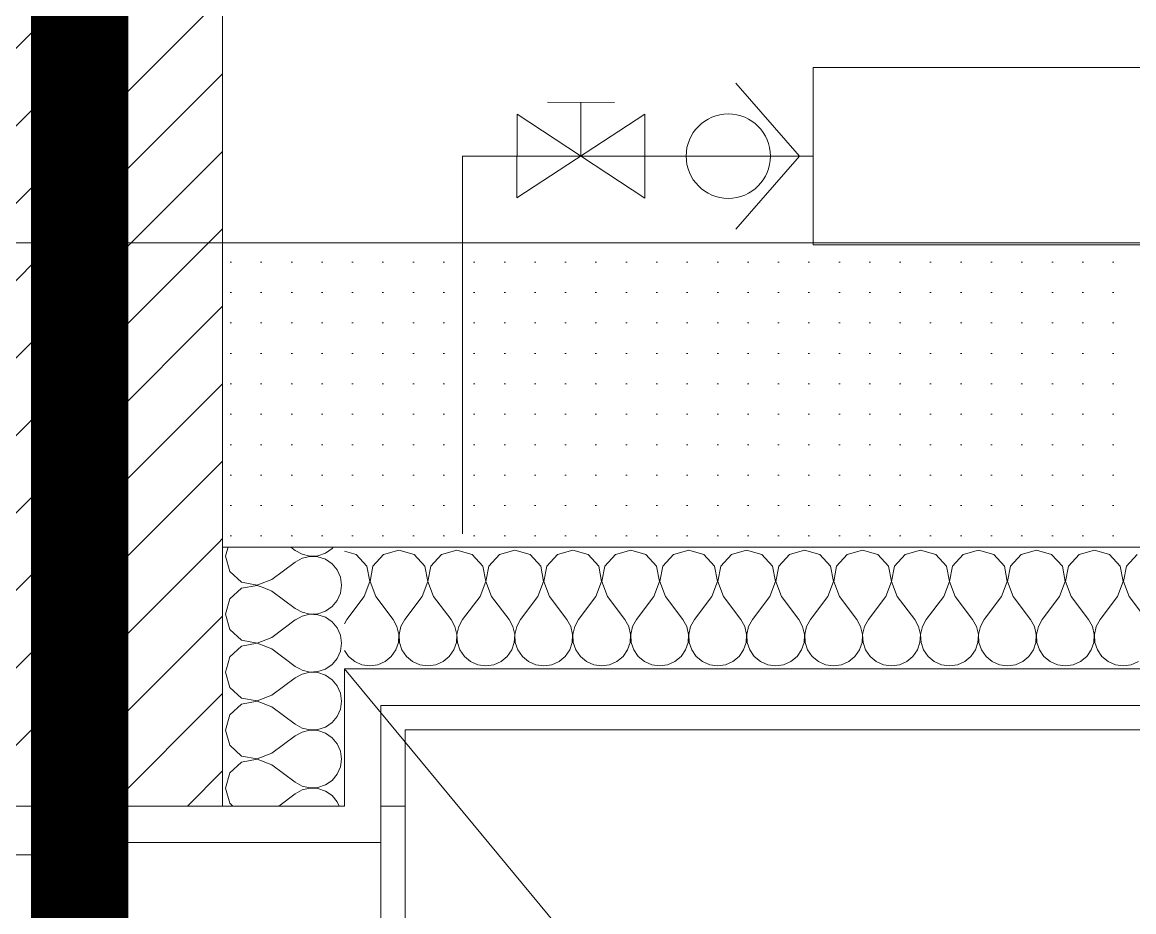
# Model space of a CAD drawing. Header units: millimetres. Extents: x 1322820 to 1391563, y 1051909 to 1098256.
# Drawn here: x 1361664 to 1362577, y 1084484 to 1085215 of the extents above; entities that cross this region are included whole.
import ezdxf
from ezdxf.enums import TextEntityAlignment as Align

# ---------------------------------------------------------------- set-up
doc = ezdxf.new("R2010")
doc.units = ezdxf.units.MM
doc.header["$MEASUREMENT"] = 0
doc.linetypes.add('AStair_dashed', pattern=[1800, 800, -1000])
doc.linetypes.add('Dot & Dashed', pattern=[335.138881, 176.388884, -88.194442, 0, -70.555556])
doc.layers.get('0').update_dxf_attribs({"true_color": 0x787878})
for name, color, linetype, true_color in [('arhitectura - decoratii fatada', 7, 'Continuous', 0x787878), ('New_ARCHICAD Doors', 7, 'Continuous', 0x787878), ('New_arhitectura - axe', 7, 'Continuous', 0x787878), ('New_rezistenta - pereti de rezistenta', 7, 'Continuous', 0x787878)]:
    doc.layers.add(name, color=color, linetype=linetype, true_color=true_color)
for name, color, linetype, lineweight, true_color in [('arhitectura - decoratii fatada_Pen_No__101', 7, 'Continuous', 13, 0x787878), ('instalatii - echipamente_Pen_No__21', 7, 'Continuous', 20, 0x787878), ('New_ARCHICAD Doors_Pen_No__21', 7, 'Continuous', 20, 0x787878), ('New_arhitectura - axe_Pen_No__201', 7, 'Continuous', 35, 0x787878), ('New_arhitectura - desen 2D_Pen_No__2', 7, 'Continuous', 13, 0x787878), ('New_arhitectura - suprafete DTAC_Pen_No__14', 7, 'Continuous', 18, 0x787878), ('New_rezistenta - pereti de rezistenta_Pen_No__1', 7, 'Continuous', 13, 0x787878), ('New_rezistenta - pereti de rezistenta_Pen_No__21', 7, 'Continuous', 20, 0x787878)]:
    doc.layers.add(name, color=color, linetype=linetype, lineweight=lineweight, true_color=true_color)
doc.layers.add('circuite prize vitali', color=1, linetype='Continuous')
doc.styles.add('GENERATED_STYLE_1', font='arialbd.ttf')
pattern_1 = [(45, (1356235.236, 1078942.57), (-31.8198, 31.8198), [])]

# ---------------------------------------------------------------- blocks, each defined once
blk = doc.blocks.new('*X40', base_point=(1356235.24, 1078942.57))
at = {"layer": 'New_rezistenta - pereti de rezistenta_Pen_No__1', "color": 7, "linetype": 'Continuous', "lineweight": 13}
for p, q in [((1361833.04, 1084783.36), (1361832.04, 1084779.85)), ((1361884.47, 1084783.36), (1361888.06, 1084780.67)), ((1361888.06, 1084780.67), (1361893.81, 1084777.49)), ((1361893.81, 1084777.49), (1361900.21, 1084776)), ((1361906.77, 1084776.32), (1361913, 1084778.42)), ((1361913, 1084778.42), (1361918.41, 1084782.14)), ((1361918.41, 1084782.14), (1361919.42, 1084783.36)), ((1361869.01, 1084756.86), (1361888.06, 1084771.14)), ((1361893.81, 1084774.32), (1361888.06, 1084771.14)), ((1361900.21, 1084775.81), (1361893.81, 1084774.32)), ((1361900.21, 1084776), (1361906.77, 1084776.32)), ((1361906.77, 1084775.49), (1361900.21, 1084775.81)), ((1361913, 1084773.39), (1361906.77, 1084775.49)), ((1361918.41, 1084769.67), (1361913, 1084773.39)), ((1361922.6, 1084764.61), (1361918.41, 1084769.67)), ((1361925.25, 1084758.6), (1361922.6, 1084764.61)), ((1361926.16, 1084752.09), (1361925.25, 1084758.6)), ((1361858.92, 1084752.98), (1361869.01, 1084756.86)), ((1361869.01, 1084747.33), (1361861.79, 1084750.11)), ((1361925.25, 1084745.59), (1361926.16, 1084752.09)), ((1361869.01, 1084747.33), (1361888.06, 1084733.05)), ((1361922.6, 1084739.58), (1361925.25, 1084745.59)), ((1361888.06, 1084733.05), (1361893.81, 1084729.87)), ((1361906.77, 1084728.7), (1361913, 1084730.8)), ((1361913, 1084730.8), (1361918.41, 1084734.52)), ((1361918.41, 1084734.52), (1361922.6, 1084739.58)), ((1361893.81, 1084726.7), (1361888.26, 1084723.63)), ((1361893.81, 1084729.87), (1361900.21, 1084728.38)), ((1361900.21, 1084728.19), (1361893.81, 1084726.7)), ((1361900.21, 1084728.38), (1361906.77, 1084728.7)), ((1361906.77, 1084727.87), (1361900.21, 1084728.19)), ((1361913, 1084725.77), (1361906.77, 1084727.87)), ((1361918.41, 1084722.05), (1361913, 1084725.77)), ((1361922.6, 1084716.99), (1361918.41, 1084722.05)), ((1361925.25, 1084710.98), (1361922.6, 1084716.99)), ((1361926.16, 1084704.48), (1361925.25, 1084710.98)), ((1361925.25, 1084697.97), (1361926.16, 1084704.48)), ((1361922.6, 1084691.96), (1361925.25, 1084697.97)), ((1361921.39, 1084690.5), (1361922.6, 1084691.96))]:
    blk.add_line(p, q, dxfattribs=at)
blk = doc.blocks.new('*X41', base_point=(1356235.24, 1078942.57))
at = {"layer": 'New_rezistenta - pereti de rezistenta_Pen_No__1', "color": 7, "linetype": 'Continuous', "lineweight": 13}
for p, q in [((1361832.04, 1084779.85), (1361830.92, 1084775.9)), ((1361830.92, 1084775.9), (1361834.48, 1084763.39)), ((1361834.48, 1084763.39), (1361844.08, 1084754.61)), ((1361844.08, 1084749.58), (1361834.48, 1084740.8)), ((1361844.08, 1084754.61), (1361856.87, 1084752.19)), ((1361856.87, 1084752), (1361844.08, 1084749.58)), ((1361856.87, 1084752.19), (1361858.92, 1084752.98)), ((1361861.79, 1084750.11), (1361856.87, 1084752)), ((1361834.48, 1084740.8), (1361830.92, 1084728.28)), ((1361830.92, 1084728.28), (1361834.48, 1084715.77)), ((1361869.01, 1084709.24), (1361888.06, 1084723.52)), ((1361888.26, 1084723.63), (1361888.06, 1084723.52)), ((1361834.48, 1084715.77), (1361844.08, 1084706.99)), ((1361844.08, 1084706.99), (1361856.87, 1084704.57)), ((1361856.87, 1084704.38), (1361844.08, 1084701.96)), ((1361856.87, 1084704.57), (1361869.01, 1084709.24)), ((1361869.01, 1084699.71), (1361856.87, 1084704.38)), ((1361844.08, 1084701.96), (1361834.48, 1084693.18)), ((1361869.01, 1084699.71), (1361888.06, 1084685.43)), ((1361834.48, 1084693.18), (1361831.68, 1084683.36)), ((1361888.06, 1084685.43), (1361891.81, 1084683.36)), ((1361913.25, 1084683.36), (1361918.41, 1084686.9)), ((1361918.41, 1084686.9), (1361921.39, 1084690.5))]:
    blk.add_line(p, q, dxfattribs=at)
blk = doc.blocks.new('*X43', base_point=(1356235.24, 1078942.57))
at = {"layer": 'New_rezistenta - pereti de rezistenta_Pen_No__1', "color": 7, "linetype": 'Continuous', "lineweight": 13}
for p, q in [((1361831.68, 1084683.36), (1361830.92, 1084680.67)), ((1361830.92, 1084680.67), (1361834.48, 1084668.15)), ((1361893.81, 1084679.08), (1361888.06, 1084675.9)), ((1361891.81, 1084683.36), (1361893.81, 1084682.25)), ((1361893.81, 1084682.25), (1361900.21, 1084680.76)), ((1361900.21, 1084680.57), (1361893.81, 1084679.08)), ((1361900.21, 1084680.76), (1361906.77, 1084681.08)), ((1361906.77, 1084680.25), (1361900.21, 1084680.57)), ((1361906.77, 1084681.08), (1361913, 1084683.18)), ((1361913, 1084678.15), (1361906.77, 1084680.25)), ((1361913, 1084683.18), (1361913.25, 1084683.36)), ((1361918.41, 1084674.43), (1361913, 1084678.15)), ((1361834.48, 1084668.15), (1361844.08, 1084659.37)), ((1361869.01, 1084661.62), (1361888.06, 1084675.9)), ((1361922.6, 1084669.37), (1361918.41, 1084674.43)), ((1361925.25, 1084663.36), (1361922.6, 1084669.37)), ((1361844.08, 1084659.37), (1361856.87, 1084656.95)), ((1361856.87, 1084656.95), (1361869.01, 1084661.62)), ((1361926.16, 1084656.86), (1361925.25, 1084663.36)), ((1361844.08, 1084654.34), (1361834.48, 1084645.56)), ((1361856.87, 1084656.76), (1361844.08, 1084654.34)), ((1361869.01, 1084652.09), (1361856.87, 1084656.76)), ((1361869.01, 1084652.09), (1361888.06, 1084637.81)), ((1361922.6, 1084644.34), (1361925.25, 1084650.35)), ((1361925.25, 1084650.35), (1361926.16, 1084656.86)), ((1361834.48, 1084645.56), (1361830.92, 1084633.05)), ((1361918.41, 1084639.28), (1361922.6, 1084644.34)), ((1361830.92, 1084633.05), (1361834.48, 1084620.53)), ((1361888.06, 1084637.81), (1361893.81, 1084634.63)), ((1361893.81, 1084631.46), (1361888.06, 1084628.28)), ((1361893.81, 1084634.63), (1361900.21, 1084633.14)), ((1361900.21, 1084632.95), (1361893.81, 1084631.46)), ((1361900.21, 1084633.14), (1361906.77, 1084633.46)), ((1361906.77, 1084632.63), (1361900.21, 1084632.95)), ((1361906.77, 1084633.46), (1361913, 1084635.56)), ((1361913, 1084630.53), (1361906.77, 1084632.63)), ((1361913, 1084635.56), (1361918.41, 1084639.28)), ((1361918.41, 1084626.81), (1361913, 1084630.53)), ((1361869.01, 1084614), (1361888.06, 1084628.28)), ((1361922.6, 1084621.75), (1361918.41, 1084626.81)), ((1361925.25, 1084615.74), (1361922.6, 1084621.75)), ((1361834.48, 1084620.53), (1361844.08, 1084611.75)), ((1361856.87, 1084609.33), (1361869.01, 1084614)), ((1361926.16, 1084609.24), (1361925.25, 1084615.74)), ((1361844.08, 1084606.72), (1361834.48, 1084597.94)), ((1361844.08, 1084611.75), (1361856.87, 1084609.33)), ((1361856.87, 1084609.14), (1361844.08, 1084606.72)), ((1361869.01, 1084604.48), (1361856.87, 1084609.14)), ((1361869.01, 1084604.48), (1361888.06, 1084590.19)), ((1361925.25, 1084602.73), (1361926.16, 1084609.24)), ((1361834.48, 1084597.94), (1361830.92, 1084585.43)), ((1361918.41, 1084591.66), (1361922.6, 1084596.72)), ((1361922.6, 1084596.72), (1361925.25, 1084602.73)), ((1361830.92, 1084585.43), (1361834.48, 1084572.91)), ((1361888.06, 1084590.19), (1361893.81, 1084587.01)), ((1361893.81, 1084587.01), (1361900.21, 1084585.52)), ((1361900.21, 1084585.33), (1361893.81, 1084583.84)), ((1361900.21, 1084585.52), (1361906.77, 1084585.84)), ((1361906.77, 1084585.01), (1361900.21, 1084585.33)), ((1361906.77, 1084585.84), (1361913, 1084587.94)), ((1361913, 1084582.91), (1361906.77, 1084585.01)), ((1361913, 1084587.94), (1361918.41, 1084591.66)), ((1361874.64, 1084570.6), (1361888.06, 1084580.67)), ((1361893.81, 1084583.84), (1361888.06, 1084580.67)), ((1361918.41, 1084579.19), (1361913, 1084582.91)), ((1361922.6, 1084574.14), (1361918.41, 1084579.19)), ((1361834.48, 1084572.91), (1361837, 1084570.6)), ((1361924.16, 1084570.6), (1361922.6, 1084574.14))]:
    blk.add_line(p, q, dxfattribs=at)
blk = doc.blocks.new('Double Door 23_3')
at = {"layer": 'New_ARCHICAD Doors_Pen_No__21', "color": 7, "linetype": 'Continuous', "lineweight": 20}
for p, q in [((-750, 0), (-750, -115)), ((-750, -115), (-750, 0)), ((-750, -115), (-750, 0)), ((-710, -115), (-710, -40)), ((-750, -115), (-710, -115)), ((-720, -115), (-720, -365)), ((-750, -365), (-720, -365))]:
    blk.add_line(p, q, dxfattribs=at)
blk = doc.blocks.new('Wall_13_1', base_point=(1361578.54, 1078980.6))
at = {"layer": 'New_rezistenta - pereti de rezistenta', "linetype": 'Continuous', "lineweight": 0, "true_color": 0x000000}
h = blk.add_hatch(dxfattribs=at)
h.set_pattern_fill('BETON_ARMAT_0001', color=18, style=0, pattern_type=2)
h.set_pattern_definition(pattern_1)
h.paths.add_polyline_path([(1361828.54, 1085033.36), (1361578.54, 1085033.36), (1361828.54, 1084783.36)])
h = blk.add_hatch(dxfattribs=at)
h.set_pattern_fill('BETON_ARMAT_0001', color=18, style=0, pattern_type=2)
h.set_pattern_definition(pattern_1)
h.paths.add_polyline_path([(1361828.54, 1084783.36), (1361578.54, 1085033.36), (1361578.54, 1084570.6), (1361593.54, 1084570.6), (1361708.54, 1084570.6), (1361828.54, 1084570.6)])
at = {"layer": 'New_rezistenta - pereti de rezistenta_Pen_No__21', "color": 7, "linetype": 'Continuous', "lineweight": 20}
for p, q in [((1361828.54, 1085033.36), (1361828.54, 1084783.36)), ((1361928.54, 1084783.36), (1361828.54, 1084783.36)), ((1361828.54, 1084570.6), (1361828.54, 1084783.36)), ((1361958.54, 1084683.36), (1361928.54, 1084683.36)), ((1361928.54, 1084570.6), (1361928.54, 1084683.36)), ((1361708.54, 1084570.6), (1361593.54, 1084570.6)), ((1361708.54, 1084570.6), (1361708.54, 1084540.6)), ((1361928.54, 1084570.6), (1361708.54, 1084570.6)), ((1361958.54, 1084570.6), (1361958.54, 1084540.6)), ((1361708.54, 1084540.6), (1361958.54, 1084540.6))]:
    blk.add_line(p, q, dxfattribs=at)
at = {"layer": 'New_rezistenta - pereti de rezistenta_Pen_No__21', "color": 7, "linetype": 'Continuous', "lineweight": 20, "flags": 128}
for points in [[(1361578.54, 1085033.36), (1361828.54, 1085033.36)], [(1361958.54, 1084570.6), (1361958.54, 1084653.36)]]:
    blk.add_lwpolyline(points, dxfattribs=at)
at = {"layer": 'New_ARCHICAD Doors', "color": 7, "linetype": 'Continuous', "lineweight": 13, "xscale": -1, "zscale": 1000, "rotation": 90}
blk.add_blockref('Double Door 23_3', (1361593.54, 1083820.6), dxfattribs=at)
at = {"layer": 'New_rezistenta - pereti de rezistenta', "color": 7, "lineweight": 20}
for name in ['*X41', '*X40', '*X43']:
    blk.add_blockref(name, (1356235.24, 1078942.57), dxfattribs=at)
blk = doc.blocks.new('*X86', base_point=(1356235.24, 1078942.57))
at = {"layer": 'New_rezistenta - pereti de rezistenta_Pen_No__1', "color": 7, "linetype": 'Continuous', "lineweight": 13}
for p, q in [((1361938.23, 1084777.42), (1361928.54, 1084780.17)), ((1361947.01, 1084767.81), (1361938.23, 1084777.42)), ((1361960.81, 1084777.42), (1361952.04, 1084767.81)), ((1361973.33, 1084780.98), (1361960.81, 1084777.42)), ((1361985.85, 1084777.42), (1361973.33, 1084780.98)), ((1361994.63, 1084767.81), (1361985.85, 1084777.42)), ((1362008.43, 1084777.42), (1361999.65, 1084767.81)), ((1362020.95, 1084780.98), (1362008.43, 1084777.42)), ((1362033.47, 1084777.42), (1362020.95, 1084780.98)), ((1362042.25, 1084767.81), (1362033.47, 1084777.42)), ((1362056.05, 1084777.42), (1362047.27, 1084767.81)), ((1362068.57, 1084780.98), (1362056.05, 1084777.42)), ((1362081.09, 1084777.42), (1362068.57, 1084780.98)), ((1362089.87, 1084767.81), (1362081.09, 1084777.42)), ((1362103.67, 1084777.42), (1362094.89, 1084767.81)), ((1362116.19, 1084780.98), (1362103.67, 1084777.42)), ((1362128.71, 1084777.42), (1362116.19, 1084780.98)), ((1362137.48, 1084767.81), (1362128.71, 1084777.42)), ((1362151.29, 1084777.42), (1362142.51, 1084767.81)), ((1362163.81, 1084780.98), (1362151.29, 1084777.42)), ((1362176.32, 1084777.42), (1362163.81, 1084780.98)), ((1362185.1, 1084767.81), (1362176.32, 1084777.42)), ((1362198.91, 1084777.42), (1362190.13, 1084767.81)), ((1362211.43, 1084780.98), (1362198.91, 1084777.42)), ((1362223.94, 1084777.42), (1362211.43, 1084780.98)), ((1362232.72, 1084767.81), (1362223.94, 1084777.42)), ((1362246.53, 1084777.42), (1362237.75, 1084767.81)), ((1362259.05, 1084780.98), (1362246.53, 1084777.42)), ((1362271.56, 1084777.42), (1362259.05, 1084780.98)), ((1362280.34, 1084767.81), (1362271.56, 1084777.42)), ((1362294.15, 1084777.42), (1362285.37, 1084767.81)), ((1362306.66, 1084780.98), (1362294.15, 1084777.42)), ((1362319.18, 1084777.42), (1362306.66, 1084780.98)), ((1362327.96, 1084767.81), (1362319.18, 1084777.42)), ((1362341.77, 1084777.42), (1362332.99, 1084767.81)), ((1362354.28, 1084780.98), (1362341.77, 1084777.42)), ((1362366.8, 1084777.42), (1362354.28, 1084780.98)), ((1362375.58, 1084767.81), (1362366.8, 1084777.42)), ((1362389.39, 1084777.42), (1362380.61, 1084767.81)), ((1362401.9, 1084780.98), (1362389.39, 1084777.42)), ((1362414.42, 1084777.42), (1362401.9, 1084780.98)), ((1362423.2, 1084767.81), (1362414.42, 1084777.42)), ((1362437, 1084777.42), (1362428.23, 1084767.81)), ((1362449.52, 1084780.98), (1362437, 1084777.42)), ((1362462.04, 1084777.42), (1362449.52, 1084780.98)), ((1362470.82, 1084767.81), (1362462.04, 1084777.42)), ((1362484.62, 1084777.42), (1362475.84, 1084767.81)), ((1362497.14, 1084780.98), (1362484.62, 1084777.42)), ((1362509.66, 1084777.42), (1362497.14, 1084780.98)), ((1362518.44, 1084767.81), (1362509.66, 1084777.42)), ((1362532.24, 1084777.42), (1362523.46, 1084767.81)), ((1362544.76, 1084780.98), (1362532.24, 1084777.42)), ((1362557.28, 1084777.42), (1362544.76, 1084780.98)), ((1362566.06, 1084767.81), (1362557.28, 1084777.42)), ((1362579.86, 1084777.42), (1362571.08, 1084767.81)), ((1361949.43, 1084755.03), (1361947.01, 1084767.81)), ((1361952.04, 1084767.81), (1361949.62, 1084755.03)), ((1361997.04, 1084755.03), (1361994.63, 1084767.81)), ((1361999.65, 1084767.81), (1361997.24, 1084755.03)), ((1362044.66, 1084755.03), (1362042.25, 1084767.81)), ((1362047.27, 1084767.81), (1362044.86, 1084755.03)), ((1362092.28, 1084755.03), (1362089.87, 1084767.81)), ((1362094.89, 1084767.81), (1362092.48, 1084755.03)), ((1362139.9, 1084755.03), (1362137.48, 1084767.81)), ((1362142.51, 1084767.81), (1362140.09, 1084755.03)), ((1362187.52, 1084755.03), (1362185.1, 1084767.81)), ((1362190.13, 1084767.81), (1362187.71, 1084755.03)), ((1362235.14, 1084755.03), (1362232.72, 1084767.81)), ((1362237.75, 1084767.81), (1362235.33, 1084755.03)), ((1362282.76, 1084755.03), (1362280.34, 1084767.81)), ((1362285.37, 1084767.81), (1362282.95, 1084755.03)), ((1362330.38, 1084755.03), (1362327.96, 1084767.81)), ((1362332.99, 1084767.81), (1362330.57, 1084755.03)), ((1362378, 1084755.03), (1362375.58, 1084767.81)), ((1362380.61, 1084767.81), (1362378.19, 1084755.03)), ((1362425.62, 1084755.03), (1362423.2, 1084767.81)), ((1362428.23, 1084767.81), (1362425.81, 1084755.03)), ((1362473.23, 1084755.03), (1362470.82, 1084767.81)), ((1362475.84, 1084767.81), (1362473.43, 1084755.03)), ((1362520.85, 1084755.03), (1362518.44, 1084767.81)), ((1362523.46, 1084767.81), (1362521.05, 1084755.03)), ((1362568.47, 1084755.03), (1362566.06, 1084767.81)), ((1362571.08, 1084767.81), (1362568.67, 1084755.03)), ((1361944.76, 1084742.88), (1361949.43, 1084755.03)), ((1361949.62, 1084755.03), (1361954.28, 1084742.88)), ((1361992.38, 1084742.88), (1361997.04, 1084755.03)), ((1361997.24, 1084755.03), (1362001.9, 1084742.88)), ((1362040, 1084742.88), (1362044.66, 1084755.03)), ((1362044.86, 1084755.03), (1362049.52, 1084742.88)), ((1362087.62, 1084742.88), (1362092.28, 1084755.03)), ((1362092.48, 1084755.03), (1362097.14, 1084742.88)), ((1362135.24, 1084742.88), (1362139.9, 1084755.03)), ((1362140.09, 1084755.03), (1362144.76, 1084742.88)), ((1362182.85, 1084742.88), (1362187.52, 1084755.03)), ((1362187.71, 1084755.03), (1362192.38, 1084742.88)), ((1362230.47, 1084742.88), (1362235.14, 1084755.03)), ((1362235.33, 1084755.03), (1362240, 1084742.88)), ((1362278.09, 1084742.88), (1362282.76, 1084755.03)), ((1362282.95, 1084755.03), (1362287.62, 1084742.88)), ((1362325.71, 1084742.88), (1362330.38, 1084755.03)), ((1362330.57, 1084755.03), (1362335.24, 1084742.88)), ((1362373.33, 1084742.88), (1362378, 1084755.03)), ((1362378.19, 1084755.03), (1362382.85, 1084742.88)), ((1362420.95, 1084742.88), (1362425.62, 1084755.03)), ((1362425.81, 1084755.03), (1362430.47, 1084742.88)), ((1362468.57, 1084742.88), (1362473.23, 1084755.03)), ((1362473.43, 1084755.03), (1362478.09, 1084742.88)), ((1362516.19, 1084742.88), (1362520.85, 1084755.03)), ((1362521.05, 1084755.03), (1362525.71, 1084742.88)), ((1362563.81, 1084742.88), (1362568.47, 1084755.03)), ((1362568.67, 1084755.03), (1362573.33, 1084742.88)), ((1361944.76, 1084742.88), (1361930.47, 1084723.83)), ((1361954.28, 1084742.88), (1361968.57, 1084723.83)), ((1361992.38, 1084742.88), (1361978.09, 1084723.83)), ((1362001.9, 1084742.88), (1362016.19, 1084723.83)), ((1362040, 1084742.88), (1362025.71, 1084723.83)), ((1362049.52, 1084742.88), (1362063.81, 1084723.83)), ((1362087.62, 1084742.88), (1362073.33, 1084723.83)), ((1362097.14, 1084742.88), (1362111.43, 1084723.83)), ((1362135.24, 1084742.88), (1362120.95, 1084723.83)), ((1362144.76, 1084742.88), (1362159.05, 1084723.83)), ((1362182.85, 1084742.88), (1362168.57, 1084723.83)), ((1362192.38, 1084742.88), (1362206.66, 1084723.83)), ((1362230.47, 1084742.88), (1362216.19, 1084723.83)), ((1362240, 1084742.88), (1362254.28, 1084723.83)), ((1362278.09, 1084742.88), (1362263.81, 1084723.83)), ((1362287.62, 1084742.88), (1362301.9, 1084723.83)), ((1362325.71, 1084742.88), (1362311.43, 1084723.83)), ((1362335.24, 1084742.88), (1362349.52, 1084723.83)), ((1362373.33, 1084742.88), (1362359.05, 1084723.83)), ((1362382.85, 1084742.88), (1362397.14, 1084723.83)), ((1362420.95, 1084742.88), (1362406.66, 1084723.83)), ((1362430.47, 1084742.88), (1362444.76, 1084723.83)), ((1362468.57, 1084742.88), (1362454.28, 1084723.83)), ((1362478.09, 1084742.88), (1362492.38, 1084723.83)), ((1362516.19, 1084742.88), (1362501.9, 1084723.83)), ((1362525.71, 1084742.88), (1362540, 1084723.83)), ((1362563.81, 1084742.88), (1362549.52, 1084723.83)), ((1362573.33, 1084742.88), (1362587.62, 1084723.83)), ((1361930.47, 1084723.83), (1361928.54, 1084720.33)), ((1361971.75, 1084718.08), (1361968.57, 1084723.83)), ((1361978.09, 1084723.83), (1361974.91, 1084718.08)), ((1362019.37, 1084718.08), (1362016.19, 1084723.83)), ((1362025.71, 1084723.83), (1362022.53, 1084718.08)), ((1362066.99, 1084718.08), (1362063.81, 1084723.83)), ((1362073.33, 1084723.83), (1362070.15, 1084718.08)), ((1362114.61, 1084718.08), (1362111.43, 1084723.83)), ((1362120.95, 1084723.83), (1362117.77, 1084718.08)), ((1362162.22, 1084718.08), (1362159.05, 1084723.83)), ((1362168.57, 1084723.83), (1362165.39, 1084718.08)), ((1362209.84, 1084718.08), (1362206.66, 1084723.83)), ((1362216.19, 1084723.83), (1362213.01, 1084718.08)), ((1362257.46, 1084718.08), (1362254.28, 1084723.83)), ((1362263.81, 1084723.83), (1362260.63, 1084718.08)), ((1362305.08, 1084718.08), (1362301.9, 1084723.83)), ((1362311.43, 1084723.83), (1362308.25, 1084718.08)), ((1362352.7, 1084718.08), (1362349.52, 1084723.83)), ((1362359.05, 1084723.83), (1362355.87, 1084718.08)), ((1362400.32, 1084718.08), (1362397.14, 1084723.83)), ((1362406.66, 1084723.83), (1362403.49, 1084718.08)), ((1362447.94, 1084718.08), (1362444.76, 1084723.83)), ((1362454.28, 1084723.83), (1362451.1, 1084718.08)), ((1362495.56, 1084718.08), (1362492.38, 1084723.83)), ((1362501.9, 1084723.83), (1362498.72, 1084718.08)), ((1362543.18, 1084718.08), (1362540, 1084723.83)), ((1362549.52, 1084723.83), (1362546.34, 1084718.08)), ((1361973.23, 1084711.68), (1361971.75, 1084718.08)), ((1361974.91, 1084718.08), (1361973.43, 1084711.68)), ((1362020.85, 1084711.68), (1362019.37, 1084718.08)), ((1362022.53, 1084718.08), (1362021.05, 1084711.68)), ((1362068.47, 1084711.68), (1362066.99, 1084718.08)), ((1362070.15, 1084718.08), (1362068.67, 1084711.68)), ((1362116.09, 1084711.68), (1362114.61, 1084718.08)), ((1362117.77, 1084718.08), (1362116.28, 1084711.68)), ((1362163.71, 1084711.68), (1362162.22, 1084718.08)), ((1362165.39, 1084718.08), (1362163.9, 1084711.68)), ((1362211.33, 1084711.68), (1362209.84, 1084718.08)), ((1362213.01, 1084718.08), (1362211.52, 1084711.68)), ((1362258.95, 1084711.68), (1362257.46, 1084718.08)), ((1362260.63, 1084718.08), (1362259.14, 1084711.68)), ((1362306.57, 1084711.68), (1362305.08, 1084718.08)), ((1362308.25, 1084718.08), (1362306.76, 1084711.68)), ((1362354.19, 1084711.68), (1362352.7, 1084718.08)), ((1362355.87, 1084718.08), (1362354.38, 1084711.68)), ((1362401.81, 1084711.68), (1362400.32, 1084718.08)), ((1362403.49, 1084718.08), (1362402, 1084711.68)), ((1362449.43, 1084711.68), (1362447.94, 1084718.08)), ((1362451.1, 1084718.08), (1362449.62, 1084711.68)), ((1362497.04, 1084711.68), (1362495.56, 1084718.08)), ((1362498.72, 1084718.08), (1362497.24, 1084711.68)), ((1362544.66, 1084711.68), (1362543.18, 1084718.08)), ((1362546.34, 1084718.08), (1362544.86, 1084711.68)), ((1361970.82, 1084698.9), (1361972.92, 1084705.12)), ((1361972.92, 1084705.12), (1361973.23, 1084711.68)), ((1361973.43, 1084711.68), (1361973.75, 1084705.12)), ((1361973.75, 1084705.12), (1361975.84, 1084698.9)), ((1362018.44, 1084698.9), (1362020.54, 1084705.12)), ((1362020.54, 1084705.12), (1362020.85, 1084711.68)), ((1362021.05, 1084711.68), (1362021.36, 1084705.12)), ((1362021.36, 1084705.12), (1362023.46, 1084698.9)), ((1362066.06, 1084698.9), (1362068.15, 1084705.12)), ((1362068.15, 1084705.12), (1362068.47, 1084711.68)), ((1362068.67, 1084711.68), (1362068.98, 1084705.12)), ((1362068.98, 1084705.12), (1362071.08, 1084698.9)), ((1362113.67, 1084698.9), (1362115.77, 1084705.12)), ((1362115.77, 1084705.12), (1362116.09, 1084711.68)), ((1362116.28, 1084711.68), (1362116.6, 1084705.12)), ((1362116.6, 1084705.12), (1362118.7, 1084698.9)), ((1362161.29, 1084698.9), (1362163.39, 1084705.12)), ((1362163.39, 1084705.12), (1362163.71, 1084711.68)), ((1362163.9, 1084711.68), (1362164.22, 1084705.12)), ((1362164.22, 1084705.12), (1362166.32, 1084698.9)), ((1362208.91, 1084698.9), (1362211.01, 1084705.12)), ((1362211.01, 1084705.12), (1362211.33, 1084711.68)), ((1362211.52, 1084711.68), (1362211.84, 1084705.12)), ((1362211.84, 1084705.12), (1362213.94, 1084698.9)), ((1362256.53, 1084698.9), (1362258.63, 1084705.12)), ((1362258.63, 1084705.12), (1362258.95, 1084711.68)), ((1362259.14, 1084711.68), (1362259.46, 1084705.12)), ((1362259.46, 1084705.12), (1362261.56, 1084698.9)), ((1362304.15, 1084698.9), (1362306.25, 1084705.12)), ((1362306.25, 1084705.12), (1362306.57, 1084711.68)), ((1362306.76, 1084711.68), (1362307.08, 1084705.12)), ((1362307.08, 1084705.12), (1362309.18, 1084698.9)), ((1362351.77, 1084698.9), (1362353.87, 1084705.12)), ((1362353.87, 1084705.12), (1362354.19, 1084711.68)), ((1362354.38, 1084711.68), (1362354.7, 1084705.12)), ((1362354.7, 1084705.12), (1362356.8, 1084698.9)), ((1362399.39, 1084698.9), (1362401.49, 1084705.12)), ((1362401.49, 1084705.12), (1362401.81, 1084711.68)), ((1362402, 1084711.68), (1362402.32, 1084705.12)), ((1362402.32, 1084705.12), (1362404.42, 1084698.9)), ((1362447.01, 1084698.9), (1362449.11, 1084705.12)), ((1362449.11, 1084705.12), (1362449.43, 1084711.68)), ((1362449.62, 1084711.68), (1362449.94, 1084705.12)), ((1362449.94, 1084705.12), (1362452.04, 1084698.9)), ((1362494.63, 1084698.9), (1362496.73, 1084705.12)), ((1362496.73, 1084705.12), (1362497.04, 1084711.68)), ((1362497.24, 1084711.68), (1362497.56, 1084705.12)), ((1362497.56, 1084705.12), (1362499.65, 1084698.9)), ((1362542.25, 1084698.9), (1362544.35, 1084705.12)), ((1362544.35, 1084705.12), (1362544.66, 1084711.68)), ((1362544.86, 1084711.68), (1362545.17, 1084705.12)), ((1362545.17, 1084705.12), (1362547.27, 1084698.9)), ((1361928.54, 1084698.44), (1361931.95, 1084693.48)), ((1361967.1, 1084693.48), (1361970.82, 1084698.9)), ((1361975.84, 1084698.9), (1361979.57, 1084693.48)), ((1362014.72, 1084693.48), (1362018.44, 1084698.9)), ((1362023.46, 1084698.9), (1362027.18, 1084693.48)), ((1362062.34, 1084693.48), (1362066.06, 1084698.9)), ((1362071.08, 1084698.9), (1362074.8, 1084693.48)), ((1362109.95, 1084693.48), (1362113.67, 1084698.9)), ((1362118.7, 1084698.9), (1362122.42, 1084693.48)), ((1362157.57, 1084693.48), (1362161.29, 1084698.9)), ((1362166.32, 1084698.9), (1362170.04, 1084693.48)), ((1362205.19, 1084693.48), (1362208.91, 1084698.9)), ((1362213.94, 1084698.9), (1362217.66, 1084693.48)), ((1362252.81, 1084693.48), (1362256.53, 1084698.9)), ((1362261.56, 1084698.9), (1362265.28, 1084693.48)), ((1362300.43, 1084693.48), (1362304.15, 1084698.9)), ((1362309.18, 1084698.9), (1362312.9, 1084693.48)), ((1362348.05, 1084693.48), (1362351.77, 1084698.9)), ((1362356.8, 1084698.9), (1362360.52, 1084693.48)), ((1362395.67, 1084693.48), (1362399.39, 1084698.9)), ((1362404.42, 1084698.9), (1362408.14, 1084693.48)), ((1362443.29, 1084693.48), (1362447.01, 1084698.9)), ((1362452.04, 1084698.9), (1362455.76, 1084693.48)), ((1362490.91, 1084693.48), (1362494.63, 1084698.9)), ((1362499.65, 1084698.9), (1362503.37, 1084693.48)), ((1362538.53, 1084693.48), (1362542.25, 1084698.9)), ((1362547.27, 1084698.9), (1362550.99, 1084693.48)), ((1361931.95, 1084693.48), (1361937, 1084689.29)), ((1361937, 1084689.29), (1361943.02, 1084686.64)), ((1361943.02, 1084686.64), (1361949.52, 1084685.74)), ((1361949.52, 1084685.74), (1361956.03, 1084686.64)), ((1361956.03, 1084686.64), (1361962.04, 1084689.29)), ((1361962.04, 1084689.29), (1361967.1, 1084693.48)), ((1361979.57, 1084693.48), (1361984.62, 1084689.29)), ((1361984.62, 1084689.29), (1361990.63, 1084686.64)), ((1361990.63, 1084686.64), (1361997.14, 1084685.74)), ((1361997.14, 1084685.74), (1362003.65, 1084686.64)), ((1362003.65, 1084686.64), (1362009.66, 1084689.29)), ((1362009.66, 1084689.29), (1362014.72, 1084693.48)), ((1362027.18, 1084693.48), (1362032.24, 1084689.29)), ((1362032.24, 1084689.29), (1362038.25, 1084686.64)), ((1362038.25, 1084686.64), (1362044.76, 1084685.74)), ((1362044.76, 1084685.74), (1362051.27, 1084686.64)), ((1362051.27, 1084686.64), (1362057.28, 1084689.29)), ((1362057.28, 1084689.29), (1362062.34, 1084693.48)), ((1362074.8, 1084693.48), (1362079.86, 1084689.29)), ((1362079.86, 1084689.29), (1362085.87, 1084686.64)), ((1362085.87, 1084686.64), (1362092.38, 1084685.74)), ((1362092.38, 1084685.74), (1362098.89, 1084686.64)), ((1362098.89, 1084686.64), (1362104.9, 1084689.29)), ((1362104.9, 1084689.29), (1362109.95, 1084693.48)), ((1362122.42, 1084693.48), (1362127.48, 1084689.29)), ((1362127.48, 1084689.29), (1362133.49, 1084686.64)), ((1362133.49, 1084686.64), (1362140, 1084685.74)), ((1362140, 1084685.74), (1362146.5, 1084686.64)), ((1362146.5, 1084686.64), (1362152.52, 1084689.29)), ((1362152.52, 1084689.29), (1362157.57, 1084693.48)), ((1362170.04, 1084693.48), (1362175.1, 1084689.29)), ((1362175.1, 1084689.29), (1362181.11, 1084686.64)), ((1362181.11, 1084686.64), (1362187.62, 1084685.74)), ((1362187.62, 1084685.74), (1362194.12, 1084686.64)), ((1362194.12, 1084686.64), (1362200.13, 1084689.29)), ((1362200.13, 1084689.29), (1362205.19, 1084693.48)), ((1362217.66, 1084693.48), (1362222.72, 1084689.29)), ((1362222.72, 1084689.29), (1362228.73, 1084686.64)), ((1362228.73, 1084686.64), (1362235.24, 1084685.74)), ((1362235.24, 1084685.74), (1362241.74, 1084686.64)), ((1362241.74, 1084686.64), (1362247.75, 1084689.29)), ((1362247.75, 1084689.29), (1362252.81, 1084693.48)), ((1362265.28, 1084693.48), (1362270.34, 1084689.29)), ((1362270.34, 1084689.29), (1362276.35, 1084686.64)), ((1362276.35, 1084686.64), (1362282.85, 1084685.74)), ((1362282.85, 1084685.74), (1362289.36, 1084686.64)), ((1362289.36, 1084686.64), (1362295.37, 1084689.29)), ((1362295.37, 1084689.29), (1362300.43, 1084693.48)), ((1362312.9, 1084693.48), (1362317.96, 1084689.29)), ((1362317.96, 1084689.29), (1362323.97, 1084686.64)), ((1362323.97, 1084686.64), (1362330.47, 1084685.74)), ((1362330.47, 1084685.74), (1362336.98, 1084686.64)), ((1362336.98, 1084686.64), (1362342.99, 1084689.29)), ((1362342.99, 1084689.29), (1362348.05, 1084693.48)), ((1362360.52, 1084693.48), (1362365.58, 1084689.29)), ((1362365.58, 1084689.29), (1362371.59, 1084686.64)), ((1362371.59, 1084686.64), (1362378.09, 1084685.74)), ((1362378.09, 1084685.74), (1362384.6, 1084686.64)), ((1362384.6, 1084686.64), (1362390.61, 1084689.29)), ((1362390.61, 1084689.29), (1362395.67, 1084693.48)), ((1362408.14, 1084693.48), (1362413.19, 1084689.29)), ((1362413.19, 1084689.29), (1362419.21, 1084686.64)), ((1362419.21, 1084686.64), (1362425.71, 1084685.74)), ((1362425.71, 1084685.74), (1362432.22, 1084686.64)), ((1362432.22, 1084686.64), (1362438.23, 1084689.29)), ((1362438.23, 1084689.29), (1362443.29, 1084693.48)), ((1362455.76, 1084693.48), (1362460.81, 1084689.29)), ((1362460.81, 1084689.29), (1362466.82, 1084686.64)), ((1362466.82, 1084686.64), (1362473.33, 1084685.74)), ((1362473.33, 1084685.74), (1362479.84, 1084686.64)), ((1362479.84, 1084686.64), (1362485.85, 1084689.29)), ((1362485.85, 1084689.29), (1362490.91, 1084693.48)), ((1362503.37, 1084693.48), (1362508.43, 1084689.29)), ((1362508.43, 1084689.29), (1362514.44, 1084686.64)), ((1362514.44, 1084686.64), (1362520.95, 1084685.74)), ((1362520.95, 1084685.74), (1362527.46, 1084686.64)), ((1362527.46, 1084686.64), (1362533.47, 1084689.29)), ((1362533.47, 1084689.29), (1362538.53, 1084693.48)), ((1362550.99, 1084693.48), (1362556.05, 1084689.29)), ((1362556.05, 1084689.29), (1362562.06, 1084686.64)), ((1362562.06, 1084686.64), (1362568.57, 1084685.74)), ((1362568.57, 1084685.74), (1362575.08, 1084686.64)), ((1362575.08, 1084686.64), (1362581.09, 1084689.29))]:
    blk.add_line(p, q, dxfattribs=at)
blk = doc.blocks.new('Wall_30_1', base_point=(1365978.54, 1085033.36))
at = {"layer": 'New_rezistenta - pereti de rezistenta', "linetype": 'Continuous', "lineweight": 0, "true_color": 0x000000}
h = blk.add_hatch(dxfattribs=at)
h.set_pattern_fill('GYPSUM_0001', color=18, style=0, pattern_type=2)
h.set_pattern_definition([(0, (1356235.236, 1078942.57), (0, 25), [0, -25])])
h.paths.add_polyline_path([(1363431.35, 1085033.36), (1361828.54, 1085033.36), (1361828.54, 1084783.36), (1363431.35, 1084783.36), (1363431.35, 1084903.36), (1363431.35, 1085018.36)])
at = {"layer": 'New_rezistenta - pereti de rezistenta_Pen_No__21', "color": 7, "linetype": 'Continuous', "lineweight": 20}
for p, q in [((1361828.54, 1085033.36), (1361828.54, 1084783.36)), ((1361928.54, 1084783.36), (1361828.54, 1084783.36)), ((1361928.54, 1084783.36), (1363431.35, 1084783.36)), ((1361958.54, 1084683.36), (1361928.54, 1084683.36)), ((1361958.54, 1084683.36), (1363431.35, 1084683.36))]:
    blk.add_line(p, q, dxfattribs=at)
at = {"layer": 'New_rezistenta - pereti de rezistenta_Pen_No__21', "color": 7, "linetype": 'Continuous', "lineweight": 20, "flags": 128}
for points in [[(1363431.35, 1085033.36), (1361828.54, 1085033.36)], [(1361958.54, 1084653.36), (1363431.35, 1084653.36)]]:
    blk.add_lwpolyline(points, dxfattribs=at)
at = {"layer": 'New_rezistenta - pereti de rezistenta', "color": 2, "lineweight": 13}
blk.add_blockref('*X86', (1356235.24, 1078942.57), dxfattribs=at)
blk = doc.blocks.new('Wall_32_1', base_point=(1361828.54, 1085033.36))
at = {"layer": 'New_rezistenta - pereti de rezistenta', "linetype": 'Continuous', "lineweight": 0, "true_color": 0x000000}
h = blk.add_hatch(dxfattribs=at)
h.set_pattern_fill('BETON_ARMAT_0001', color=18, style=0, pattern_type=2)
h.set_pattern_definition(pattern_1)
h.paths.add_polyline_path([(1361828.54, 1085033.36), (1361828.54, 1090570.6), (1361578.54, 1090570.6), (1361578.54, 1085033.36)])
at = {"layer": 'New_rezistenta - pereti de rezistenta_Pen_No__21', "color": 7, "linetype": 'Continuous', "lineweight": 20, "flags": 128}
for points in [[(1361828.54, 1085033.36), (1361828.54, 1090570.6)], [(1361578.54, 1085033.36), (1361828.54, 1085033.36)]]:
    blk.add_lwpolyline(points, dxfattribs=at)
blk = doc.blocks.new('Wall_175_1', base_point=(1361978.54, 1084633.36))
at = {"layer": 'arhitectura - decoratii fatada_Pen_No__101', "color": 253, "linetype": 'Continuous', "lineweight": 13, "flags": 128}
for points in [[(1361958.54, 1084653.36), (1361958.54, 1084633.36)], [(1363421.35, 1084653.36), (1361958.54, 1084653.36)], [(1361978.54, 1084633.36), (1363421.35, 1084633.36)]]:
    blk.add_lwpolyline(points, dxfattribs=at)
blk = doc.blocks.new('Wall_176_1', base_point=(1361958.54, 1084633.36))
at = {"layer": 'arhitectura - decoratii fatada_Pen_No__101', "color": 253, "linetype": 'Continuous', "lineweight": 13, "flags": 128}
for points in [[(1363421.35, 1084653.36), (1361978.54, 1084653.36)], [(1361978.54, 1084633.36), (1363421.35, 1084633.36)]]:
    blk.add_lwpolyline(points, dxfattribs=at)
blk = doc.blocks.new('Wall_177_1', base_point=(1361958.54, 1084633.36))
at = {"layer": 'arhitectura - decoratii fatada_Pen_No__101', "color": 253, "linetype": 'Continuous', "lineweight": 13, "flags": 128}
for points in [[(1363421.35, 1084653.36), (1361978.54, 1084653.36)], [(1361978.54, 1084633.36), (1363421.35, 1084633.36)]]:
    blk.add_lwpolyline(points, dxfattribs=at)
blk = doc.blocks.new('Wall_192_1', base_point=(1361978.54, 1083070.6))
at = {"layer": 'arhitectura - decoratii fatada_Pen_No__101', "color": 253, "linetype": 'Continuous', "lineweight": 13, "flags": 128}
for points in [[(1361958.54, 1084633.36), (1361958.54, 1083070.6)], [(1361978.54, 1083070.6), (1361978.54, 1084633.36)]]:
    blk.add_lwpolyline(points, dxfattribs=at)
blk = doc.blocks.new('Wall_193_1', base_point=(1361978.54, 1083070.6))
at = {"layer": 'arhitectura - decoratii fatada_Pen_No__101', "color": 253, "linetype": 'Continuous', "lineweight": 13, "flags": 128}
for points in [[(1361978.54, 1084653.36), (1361958.54, 1084653.36)], [(1361958.54, 1084633.36), (1361958.54, 1083070.6)], [(1361978.54, 1083070.6), (1361978.54, 1084633.36)]]:
    blk.add_lwpolyline(points, dxfattribs=at)
blk = doc.blocks.new('Wall_194_1', base_point=(1361978.54, 1084570.6))
at = {"layer": 'arhitectura - decoratii fatada_Pen_No__101', "color": 253, "linetype": 'Continuous', "lineweight": 13, "flags": 128}
for points in [[(1361978.54, 1084653.36), (1361958.54, 1084653.36)], [(1361958.54, 1084633.36), (1361958.54, 1084570.6)], [(1361978.54, 1084570.6), (1361978.54, 1084633.36)], [(1361958.54, 1084570.6), (1361978.54, 1084570.6)]]:
    blk.add_lwpolyline(points, dxfattribs=at)
blk = doc.blocks.new('Wall_195_1', base_point=(1361978.54, 1084570.6))
at = {"layer": 'arhitectura - decoratii fatada_Pen_No__101', "color": 253, "linetype": 'Continuous', "lineweight": 13, "flags": 128}
for points in [[(1361978.54, 1084653.36), (1361958.54, 1084653.36)], [(1361958.54, 1084633.36), (1361958.54, 1084570.6)], [(1361978.54, 1084570.6), (1361978.54, 1084633.36)], [(1361958.54, 1084570.6), (1361978.54, 1084570.6)]]:
    blk.add_lwpolyline(points, dxfattribs=at)
blk = doc.blocks.new('Standard grid marker')
at = {"layer": 'New_arhitectura - axe_Pen_No__201', "linetype": 'Dot & Dashed', "lineweight": 35}
blk.add_line((1000, 0), (43349.95, 0), dxfattribs=at)
at = {"layer": 'New_arhitectura - axe_Pen_No__201', "lineweight": 35, "style": 'GENERATED_STYLE_1'}
for tag, p in [('AC_MarkerText_1_0', (-106.07, 7.14)), ('AC_MarkerText_1_1', (44456.02, 7.14))]:
    blk.add_attdef(tag, text='', height=125, rotation=270, dxfattribs=at).set_placement(p, align=Align.MIDDLE_CENTER)
blk = doc.blocks.new('terasa')
at = {"layer": 'instalatii - echipamente_Pen_No__21', "linetype": 'Continuous', "lineweight": 20}
for p, q in [((1361828.539, 1085085.004), (1361828.539, 1090920.6)), ((1362313.729, 1085031.708), (1362313.729, 1085177.658)), ((1362250.068, 1085164.635), (1362302.466, 1085104.694)), ((1362095.408, 1085148.943), (1362150.413, 1085148.883)), ((1362122.863, 1085104.74), (1362122.911, 1085148.913)), ((1362070.319, 1085070.379), (1362070.393, 1085139.214)), ((1362070.319, 1085070.379), (1362175.407, 1085139.1)), ((1362070.393, 1085139.214), (1362175.333, 1085070.266)), ((1362175.333, 1085070.266), (1362175.407, 1085139.1)), ((1362025.62, 1085104.778), (1362025.62, 1084794.246)), ((1362313.729, 1085104.743), (1362025.62, 1085104.743)), ((1362250.068, 1085044.754), (1362302.466, 1085104.694))]:
    blk.add_line(p, q, dxfattribs=at)
blk.add_lwpolyline([(1362313.729, 1085031.708), (1362313.729, 1085177.527), (1363055.677, 1085177.527), (1363055.677, 1085031.708)], close=True, dxfattribs=at)
blk.add_circle((1362243.99, 1085104.694), 34.662, dxfattribs=at)
at = {"layer": 'New_arhitectura - desen 2D_Pen_No__2', "linetype": 'AStair_dashed', "lineweight": 13}
blk.add_line((1361928.539, 1084683.356), (1366250.832, 1079464.932), dxfattribs=at)
at = {"layer": 'New_arhitectura - suprafete DTAC_Pen_No__14', "linetype": 'Continuous', "lineweight": 18, "flags": 128}
blk.add_lwpolyline([(1361828.539, 1090570.6), (1361828.539, 1085033.356), (1365978.539, 1085033.356), (1365978.539, 1090570.6)], close=True, dxfattribs=at)
at = {"layer": 'arhitectura - decoratii fatada', "lineweight": 20}
for name, p in [('Wall_175_1', (1361978.539, 1084633.356)), ('Wall_193_1', (1361978.539, 1083070.6)), ('Wall_194_1', (1361978.539, 1084570.6)), ('Wall_195_1', (1361978.539, 1084570.6)), ('Wall_176_1', (1361958.539, 1084633.356)), ('Wall_177_1', (1361958.539, 1084633.356)), ('Wall_192_1', (1361978.539, 1083070.6))]:
    blk.add_blockref(name, p, dxfattribs=at)
at = {"layer": 'New_arhitectura - axe', "linetype": 'Continuous', "lineweight": 13, "zscale": 1000, "rotation": 90}
blk.add_blockref('Standard grid marker', (1361728.517, 1052120.65), dxfattribs=at)
at = {"layer": 'New_rezistenta - pereti de rezistenta', "lineweight": 20}
for name, p in [('Wall_32_1', (1361828.539, 1085033.356)), ('Wall_13_1', (1361578.539, 1078980.6))]:
    blk.add_blockref(name, p, dxfattribs=at)
at = {"layer": 'New_rezistenta - pereti de rezistenta', "lineweight": 13}
blk.add_blockref('Wall_30_1', (1365978.539, 1085033.356), dxfattribs=at)

msp = doc.modelspace()

# ---------------------------------------------------------------- block references
msp.add_blockref('terasa', (0, 0))

# ---------------------------------------------------------------- next in the draw order: linework, layer by layer
at = {"layer": 'circuite prize vitali', "lineweight": 20, "const_width": 80}
msp.add_lwpolyline([(1362084.56, 1085484.47), (1361711.14, 1085259.8), (1361711.14, 1078579.15), (1356960.36, 1068322.59), (1356960.36, 1068322.59), (1356960.36, 1068322.59), (1356960.36, 1068322.59), (1356960.36, 1068322.59), (1356960.36, 1068322.59), (1356960.36, 1068322.59), (1355730.22, 1068322.59)], dxfattribs=at)

doc.saveas('drawing.dxf')
